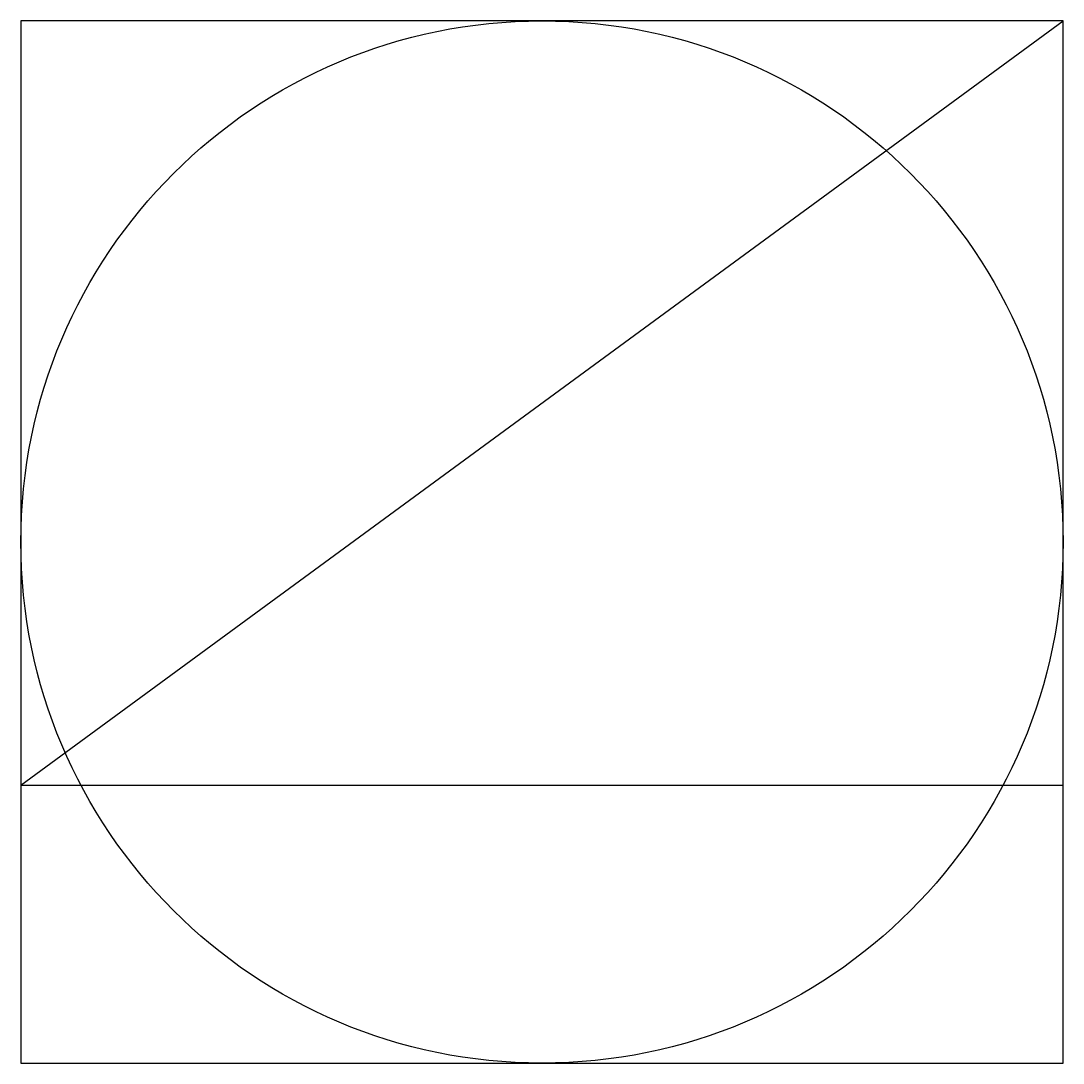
# Model space of a CAD drawing. Header units: metres. Extents: x -1.12 to 1.12, y 0 to 2.25.
import ezdxf

# ---------------------------------------------------------------- set-up
doc = ezdxf.new("R2010")
doc.units = ezdxf.units.M
doc.layers.get('0').update_dxf_attribs({"color": 150})

msp = doc.modelspace()

# ---------------------------------------------------------------- linework, layer by layer
for q in [(1.125, 2.25), (1.125, 0.6)]:
    msp.add_line((-1.125, 0.6), q)
msp.add_lwpolyline([(-1.125, 0), (1.125, 0), (1.125, 2.25), (-1.125, 2.25)], close=True)
msp.add_circle((0, 1.125), 1.125)

doc.saveas('drawing.dxf')
